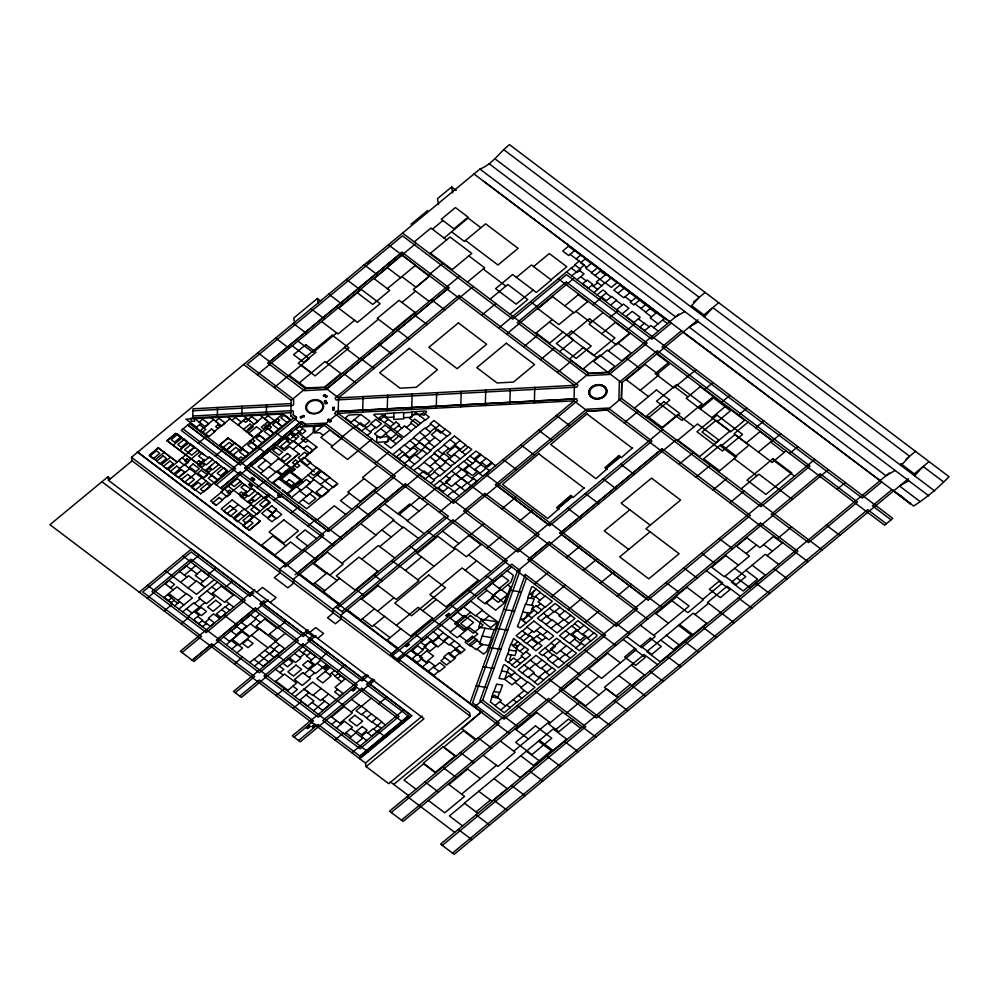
<?xml version="1.0" encoding="UTF-8"?>
<svg xmlns="http://www.w3.org/2000/svg" width="999" height="999" viewBox="0 0 999 999"><rect width="100%" height="100%" fill="white"/><g stroke="black" fill="none" stroke-linecap="round" stroke-linejoin="round"><path stroke-width="1.5" d="M301.149 416.608L300.549 416.62M332.58 407.792L334.428 407.617M393.868 412.987L393.768 419.468L403.584 418.868L403.683 412.387L385.139 413.636L384.952 416.233L387.812 417.432L393.806 417.058M621.503 398.239L621.803 382.804L698.001 319.83M194.555 418.718L194.493 421.216L191.221 421.391L191.021 417.857M217.282 416.558L217.532 407.492M241.808 415.259L242.058 406.193M266.333 413.948L266.583 404.882M290.784 415.934L291.196 400.349L305.369 388.623L325 387.637L459.677 276.186M240.372 464.785L187.775 425.012L240.372 464.785L296.478 418.331L296.503 417.407L293.256 414.997L293.344 411.226L292.545 410.626L192.819 415.971M300.449 426.998L323.139 425.786M313.424 426.336L313.211 432.492L293.231 449.075M323.289 435.377L319.817 432.754L314.648 432.804L314.835 425.586M334.253 407.105L334.178 410.177L332.655 410.252L332.729 407.18M338.149 413.424L338.561 397.827L473.239 286.438M362.662 412.075L363.099 396.528M387.187 410.764L387.624 395.229M411.713 409.465L412.15 393.931M436.238 408.166L436.675 392.619M460.776 406.868L461.201 391.321M485.302 405.557L485.726 390.022M489.048 470.342L489.011 471.416L483.129 476.273L478.658 472.902L472.652 477.872L477.122 481.243L465.372 490.959L455.319 483.366M509.827 404.258L510.252 388.723M534.353 402.959L534.777 387.425M388.399 244.78L574.425 385.314L574.013 400.911L439.323 512.25M444.98 516.52L332.754 609.39L333.391 612.887L327.485 617.769L335.402 623.751L341.308 618.868L340.659 615.322L587.574 411.101L607.205 410.114L621.366 398.339L621.803 382.804M265.459 496.678L265.259 496.715M266.658 497.764L266.858 497.29M267.307 495.142L267.208 495.229M268.294 496.053L268.406 495.966M313.524 727.135L313.461 727.135M306.568 727.122L306.855 727.01M352.147 689.422L352.497 689.285M354.295 687.649L354.395 688.411L353.896 687.974M405.744 645.217L405.557 645.254M267.083 495.479L267.407 494.93M309.515 726.598L309.702 726.748M313.936 724.712L314.26 724.487M325.911 666.857L325.949 666.683M327.585 667.444L327.035 667.507M352.547 689.085L352.522 689.535M406.718 646.291L407.255 645.953M407.38 644.018L407.779 643.856M448.376 613.623L448.539 613.536M278.921 494.355L279.57 494.742M279.283 494.992L279.083 494.218M280.756 495.492L281.381 496.466L280.282 497.377L277.597 495.354L278.634 494.055M249.113 484.602L249.263 484.615M251.81 485.514L251.91 485.826M506.955 595.079L504.345 603.009L495.666 610.177L485.826 602.747L494.505 595.579L504.345 603.009L507.367 594.742M485.027 628.209L479.358 643.98L488.898 645.504M491.371 637.562L494.205 629.682M507.692 594.48L500.799 589.273L491.358 597.09L498.239 602.297L507.692 594.48L510.414 586.9L507.742 584.877M469.805 703.533L517.357 571.191L676.236 439.785M474.375 706.98L482.642 700.137L526.498 578.096M493.931 691.545L496.603 684.14L502.572 685.089L499.9 692.507L493.656 691.508L491.683 696.977L497.564 697.914L499.525 692.444M522.789 611.937L520.342 618.731L523.439 619.343L525.911 617.37L527.597 612.699M501.648 671.016L498.988 678.433L504.645 679.332L511.975 684.877L521.003 677.409M507.679 654.37L509.24 650.012M525.861 604.345L528.196 597.864M531.193 598.339L533.741 591.271M511.251 654.944L509.752 659.115L511.088 660.127M508.791 667.769L504.645 679.332L508.991 675.736L516.321 681.281M531.88 605.307L534.203 598.826L527.734 597.789L531.63 586.913L532.817 586.613L540.384 592.332L534.378 597.302L530.232 594.168L536.238 589.198M515.934 651.086L517.894 645.604L510.601 644.442L508.641 649.912L516.533 651.173L514.972 655.544L507.405 654.333L505.294 660.227L508.254 662.462L513.623 658.029L517.182 660.714M251.461 478.633L251.798 478.958M252.585 477.697L252.947 478.009M253.284 480.507L253.134 479.895M254.258 478.971L254.333 479.208M286.563 437.4L286.026 437.2M287.712 438.698L287.937 438.399M291.071 433.154L291.346 433.354M291.983 432.455L292.482 432.417M292.507 434.627L292.744 434.415M293.856 433.516L294.156 433.678M279.445 496.928L279.658 496.615M280.781 495.816L280.682 495.854M324.675 394.817L324.875 394.655M326.86 396.291L326.848 396.041M327.66 420.442L327.884 420.129M328.996 419.33L328.821 419.355M329.333 419.455L327.884 420.329M330.469 420.704L330.694 420.454M307.767 728.046L308.266 727.821M335.739 411.563L334.677 413.611L453.434 503.321L577.472 400.724L576.51 398.776L335.739 411.563L576.51 398.838M308.504 725.649L308.666 725.536M308.716 725.861L308.666 726.173M110.327 478.708L107.842 476.835L49.95 524.712L365.459 763.049L366.109 766.595L388.723 783.678L470.242 716.258L132.118 460.826L131.468 457.292L479.932 169.068C492.407 164.236 499.325 152.522 509.478 144.643L949.05 476.71C938.198 487.812 926.71 497.702 913.61 506.031L474.026 173.963M690.696 306.668L699.188 297.315L503.571 149.525M250.399 593.868L252.497 591.745M182.055 652.547L201.548 636.425L142.732 591.995L191.171 551.935L249.987 596.415L253.871 592.819M306.031 630.619L307.867 632.604L303.147 636.563L260.165 604.045L264.048 600.499M263.286 603.608L265.397 601.485M456.256 190.434L451.648 186.963L437.487 198.664L438.561 204.545M320.854 301.124L317.37 298.489L293.718 318.057L294.568 322.652M411.026 224.275L427.709 210.477M367.132 263.561L370.517 260.764M366.109 766.595L424.001 718.718L108.491 480.369L132.118 460.826M149.313 455.332L158.404 447.889L149.45 455.332L157.293 461.351M167.045 440.659L198.501 464.423L167.008 440.684L175.849 433.454L167.108 440.721M194.693 418.706L201.523 423.813M483.041 180.769L669.305 321.328M414.26 241.883L430.944 228.084L446.578 239.91M267.982 363.224L402.048 252.285L448.976 287.787L325.961 389.523L304.308 390.671L267.982 363.174L402.048 252.285M432.405 229.196L442.919 220.504M257.267 374.712L416.146 243.306M155.207 459.777L164.273 452.322M338.673 308.229L361.351 289.473L380.119 303.659L357.442 322.415L338.137 307.829M374.101 278.684L387.4 267.682M173.102 445.254L181.893 438.037M197.34 427.772L185.939 419.155L282.68 414.011L289.46 419.143L282.68 414.011L232.742 455.319L229.345 452.759L235.839 447.377L239.236 449.95M211.051 417.844L217.869 422.952M159.216 462.812L164.523 466.77M201.086 429.957L213.586 419.617M200.986 430.532L208.504 436.163M161.576 464.585L170.592 457.167M453.946 228.833L468.106 217.12L455.419 207.542L441.258 219.256L454.607 229.333M165.572 467.607L185.339 482.567M227.397 416.97L244.58 429.907M444.093 238.024L468.094 218.057L480.906 227.722M198.239 443.206L206.506 436.363M182.143 457.829L194.855 447.24L198.252 449.8L191.758 455.182L188.361 452.622M168.182 469.605L180.17 459.74M221.84 425.349L213.624 432.142M229.932 418.793L222.839 424.662M387.312 288.661L415.534 265.322L401.985 255.082L387.063 267.432L400.611 277.672M429.907 253.696L450.062 237.025L471.778 253.421L451.61 270.105M336.688 332.904L313.037 352.472L297.952 341.071M231.793 420.404L235.339 417.47L241.558 422.165L238.024 425.099M354.62 320.279L338.074 333.953L321.603 321.516M274.238 387.537L309.215 358.616L292.245 345.791M179.196 468.931L185.464 463.736M187.525 462.038L199.937 451.773M243.744 416.108L250.537 421.241M202.073 453.121L198.526 456.056L204.758 460.751M239.186 423.838L246.278 417.969M203.896 454.707L197.327 449.75L208.292 457.817M178.771 477.597L189.723 468.593M286.938 422.39L240.734 460.564L219.892 444.805L228.109 438.012L249.263 453.758L245.729 456.693L239.498 451.998L243.044 449.063M219.917 444.83L228.134 438.037M204.083 459.877L197.777 465.047L217.557 479.895M428.534 275.1L442.707 263.374M260.102 415.234L266.92 420.342M429.632 275.936L413.311 289.435L429.17 301.423M210.052 457.867L227.922 471.328L200.649 493.818M378.334 319.243L344.418 347.29L359.727 358.853M326.386 362.55L344.643 347.452M215.197 456.019L223.476 449.175M245.692 430.794L252.51 435.901M247.153 429.857L254.245 423.988M255.532 423.014L262.625 417.145M184.827 481.868L200.674 493.831M184.465 482.305L190.996 476.96M401.948 302.485L415.609 291.184M189.61 478.396L195.891 473.201M226.561 449.85L234.777 443.057M234.802 443.069L226.211 450.387L222.814 447.827L229.308 442.445L232.705 445.005M205.232 470.541L211.513 465.347M190.996 486.463L201.736 477.622M202.647 478.396L208.916 473.214M192.957 410.789L292.695 405.494L293.531 404.795L293.669 399.413L247.165 364.285L402.497 235.801L512.762 319.143L566.483 274.65L651.872 339.198L671.365 323.077M210.951 474.962L221.378 466.371M251.311 442.22L247.777 445.154L253.996 449.85L257.542 446.928L250.225 441.196L252.585 439.235L254.757 440.884L252.397 442.832M276.124 421.703L272.577 424.637L278.808 429.333L282.342 426.411L274.6 420.691L281.393 425.824M206.269 481.031L195.117 490.347L191.721 487.787L198.214 482.405L201.611 484.977M340.909 373.526L324.425 387.15L306.181 387.949L299.35 382.792M393.082 330.369L414.947 312.3M238.599 458.841L240.971 456.88L243.144 458.529L240.784 460.477M248.227 453.259L228.072 438.037M256.581 446.353L249.787 441.221M264.797 439.548L258.004 434.415M273.064 432.717L266.271 427.584M325.961 389.523L448.976 287.787M293.594 418.019L214.448 483.491L222.365 489.473L301.511 424.001M323.414 395.679L323.938 396.066M324.825 394.518L324.95 394.83M216.146 484.827L235.639 468.643L183.054 428.971M327.16 396.628L324.475 394.605L323.376 395.504L326.061 397.54L327.098 396.278M467.445 282.068L484.665 267.832L468.818 255.869M240.16 472.065L220.679 488.236L240.16 472.065L323.838 535.277L284.977 567.082M305.407 424.138L325.037 423.151L395.304 476.223L328.571 531.418L244.892 468.206L300.999 421.74L305.419 424.188L302.16 421.74M244.892 468.206L301.011 421.79M285.776 437.125L288.461 439.148L287.362 440.059L284.678 438.024L285.714 436.775M291.733 432.192L294.418 434.228L293.319 435.127L290.634 433.104L291.671 431.843M251.136 466.009L261.726 457.242L251.074 466.009L261.051 473.551M284.777 438.236L285.165 438.336M224.613 489.173L237.337 478.596L240.722 481.156L234.228 486.538L230.831 483.966M222.652 491.096L210.664 500.961L215.946 504.932M459.14 295.417L335.102 398.064L336.076 399.962L576.835 387.175L577.897 385.127L459.153 295.467M286.451 439.51L287.1 439.61M287.7 438.474L288.212 438.598M292.407 434.59L293.019 434.627M289.81 439.135L287.2 441.296L290.222 443.581M293.281 436.263L295.891 434.103L298.926 436.388L296.316 438.549M302.123 429.295L291.533 438.049M239.797 481.093L246.366 486.063M265.809 460.339L257.992 466.808L263.574 471.029M221.666 500.287L227.934 495.092M242.407 483.129L229.308 493.806L227.135 492.157L229.495 490.209L231.668 491.845M292.832 441.421L283.991 448.788L280.607 446.228L287.1 440.846L290.497 443.406M252.123 477.672L254.807 479.707L253.709 480.606L251.024 478.583L252.06 477.322M303.459 437L301.099 438.961L303.271 440.596L305.632 438.586M278.172 458.429L293.656 470.079M232.193 499.95L221.241 508.953L227.822 513.911M314.648 432.804L338.137 413.374L574 400.849L587.574 411.163L607.192 410.065L807.954 561.725M330.469 420.529L330.706 420.654M307.979 440.409L305.619 442.37L303.471 440.559M327.497 420.129L330.182 422.165L331.218 420.904M252.522 489.223L270.392 502.672L243.119 525.174M303.471 448.688L307.018 445.766L313.236 450.462L309.69 453.396L293.207 440.796L303.571 448.576M257.043 487.624L265.322 480.794M227.297 513.224L243.144 525.187M226.935 513.661L233.479 508.316M232.08 509.752L238.361 504.557M299.35 454.033L289.373 446.491L284.365 450.724L276.648 444.892M330.107 429.732L320.866 437.375L332.33 446.029M490.084 299.176L507.817 284.503L527.734 299.55L510.002 314.21M516.408 277.397L531.443 264.972L551.348 280.007L536.326 292.445L512.624 274.538L495.579 288.649L516.146 304.171L533.191 290.072M247.677 501.873L253.983 496.703M139.261 592.182L191.246 549.188M533.566 266.571L549.325 253.546L566.795 266.745L551.036 279.782M303.808 457.392L289.648 469.118L292.682 471.403L295.292 469.243L292.257 466.958M273.401 482.904L281.593 476.123L281.031 475.699M316.845 447.015L311.788 451.248L316.883 447.04L297.902 432.779M279.308 479.07L289.385 470.741L302.06 480.444L291.983 488.786L279.333 479.22L289.385 470.741M233.466 517.819L244.206 508.978M245.117 509.752L251.398 504.57M289.835 472.627L287.025 470.504L281.993 474.725M350.549 422.752L360.726 414.335L369.892 421.266L363.449 426.61L354.27 419.68M481.693 315.259L495.866 303.534M307.23 460.601L327.235 475.724M253.421 506.306L263.848 497.727M265.222 496.94L265.909 496.615L265.384 497.04M266.97 495.492L267.657 495.167M268.956 495.492L266.221 498.164L265.172 497.365L267.907 494.692M248.739 512.387L237.587 521.703L234.191 519.143L240.684 513.761L244.081 516.333M147.178 598.164L199.163 555.169M340.921 437.912L355.107 426.186M165.16 583.803L169.218 580.444L174.538 584.465L170.492 587.824M179.658 571.565L186.463 565.933M341.558 438.386L331.131 447.015L347.615 459.465L358.042 450.836M355.844 426.748L360.514 422.877L366.271 427.235L361.601 431.093M274.013 500.449L282.28 493.606M191.071 569.405L195.642 565.634M184.428 575.174L191.234 569.542M279.32 496.79L279.932 496.828M300.162 480.432L302.997 482.529M300.899 480.969L311.014 472.602M302.035 480.294L291.983 488.786M271.865 505.482L267.557 509.59L272.215 513.111L276.523 509.003M365.796 428.384L371.041 424.038M287.262 493.369L295.454 486.6L296.016 487.025M180.582 582.317L188.561 575.711L196.004 581.331M314.298 471.815L299.675 460.776M297.015 487.1L306.293 479.42L310.589 482.667L301.311 490.347L296.453 486.663L287.075 494.418L298.501 503.046L309.715 493.768L315.834 498.389L308.903 504.12L302.797 499.5M163.799 597.664L176.873 586.85L186.051 593.781M576.148 258.866L580.719 255.082M201.636 570.167L195.217 575.474L203.122 581.443M312.662 478.671L318.968 473.501M370.254 431.755L375.512 427.41M291.371 497.664L300.749 489.91M307.692 484.79L313.961 479.607M367.32 435.414L371.029 432.342L365.309 428.022M168.369 600.599L171.766 597.789L167.532 594.58M579.158 261.139L574.725 264.81L580.831 269.43L577.11 272.502L571.228 268.044L498.651 328.072M571.391 268.182L575.112 265.11M188.024 587.936L196.503 580.918L205.007 587.325M170.854 602.996L174.313 600.137L171.503 598.014M164.148 610.976L172.415 604.133M207.854 574.825L216.121 567.981M357.892 450.724L372.065 438.998M177.959 600.486L186.451 593.456L192.37 597.939L178.896 609.065M579.895 268.719L584.34 265.047L570.154 254.333M571.765 275.836L578.821 270.005L584.04 273.938L576.985 279.77M209.553 576.136L200.399 583.703L205.095 587.25M306.256 496.478L312.537 491.283M320.467 484.552L326.773 479.383M174.65 605.856L179.62 601.748M566.283 281.98L517.282 322.565L587.549 375.636L609.203 374.488L647.14 343.057L566.296 282.03M506.568 334.053L574.475 277.884M323.052 486.301L316.121 492.032L322.227 496.653L329.158 490.921L307.879 475.049M537.924 308.728L552.559 296.616M290.971 513.261L299.25 506.418M214.248 579.682L196.516 594.355L165.26 570.679M390.122 439.223L396.428 434.003L390.671 429.657M597.439 267.869L591.458 272.802L604.982 283.117L611.013 278.122L617.057 282.692L611.363 287.4L605.319 282.842M217.507 582.155L198.601 597.789L206.406 603.671L214.698 596.815L206.893 590.921M335.652 484.827L306.693 508.778L298.788 502.809M182.692 611.937L193.681 602.834L199.363 607.13L204.895 602.547M419.742 415.746L423.464 412.674L429.183 416.995L425.462 420.067L415.884 412.837L409.44 418.169L418.606 425.099M406.368 427.472L411.363 423.339M194.543 603.483L200.075 598.901M582.467 283.916L587.137 280.057L592.894 284.403L588.224 288.261M392.807 441.246L399.113 436.026L402.447 438.549L390.921 448.089L384.627 443.344L389.847 439.023L396.141 443.768M595.017 275.499L600.998 270.554L591.396 263.299L585.701 268.019L591.745 272.577M211.363 594.305L221.978 585.526M411.026 430.994L416.021 426.86M425.062 419.767L416.221 427.01L410.464 422.664L414.797 419.081L420.554 423.426M188.336 616.196L199.325 607.105M564.81 305.869L578.846 294.268M181.106 623.788L189.385 616.945M224.825 587.637L233.092 580.794M374.862 463.548L389.036 451.823M599.75 279.171L596.44 281.905L601.71 285.889L597.489 289.385M599.987 279.345L605.956 274.4L610.963 278.172M535.501 333.479L552.31 319.58M593.344 286.251L597.564 282.754M377.21 465.322L362.537 477.46L377.147 488.499M364.061 478.608L347.802 492.07L360.876 501.948M404.607 445.054L409.852 440.709M193.381 620.004L199.076 615.297L194.031 611.488M523.538 346.865L537.712 335.14M307.942 526.073L316.208 519.23M425.711 428.559L430.956 424.213M317.183 519.967L334.29 505.806L345.754 514.46M349.425 493.294L340.484 500.686L351.935 509.34M601.573 285.776L604.882 283.042M593.943 292.582L597.664 289.51L591.945 285.19M402.56 451.773L396.253 456.993L392.919 454.47L404.445 444.93L410.726 449.687M573.563 312.487L558.928 324.588L537.549 308.429M198.614 623.663L202.71 620.279L197.665 616.47M430.169 431.93L435.427 427.584M588.111 301.261L574.075 312.874L552.172 296.328M233.991 594.592L224.638 602.322L212.637 593.256M418.856 441.633L425.162 436.413M410.252 449.325L415.497 444.98M597.027 294.917L602.996 289.972L606.555 292.657L600.574 297.602M405.244 453.796L398.938 459.016L404.695 463.361M419.692 442.27L415.022 446.128L420.779 450.474L425.449 446.615L430.944 450.761L427.222 453.833L421.74 449.687M209.253 618.905L205.07 622.365L210.414 626.398M225.324 606.955L229.221 603.733M202.41 626.835L206.506 623.451M592.769 304.782L601.036 297.952M424.438 446.128L434.94 437.437M549.1 343.544L563.049 332.005L573.601 339.985L559.652 351.511M404.508 463.511L415.01 454.82L420.766 459.178L410.264 467.857M360.202 501.436L376.473 487.987M415.909 455.507L422.365 450.162M226.161 612.986L220.866 617.357L216.371 613.96L225.075 606.768L229.82 610.352M210.327 626.323L214.51 622.864M254.782 589.71L180.357 651.261L193.931 661.513L268.356 599.962M279.595 569.23L405.994 464.635M605.606 301.398L611.575 296.453L616.583 300.224L610.601 305.17M206.281 632.567L245.255 600.262L190.971 559.253L151.985 591.558L206.269 632.517M624 288.249L617.894 293.306L623.801 297.764L629.907 292.719M256.618 592.27L262.525 587.387L276.086 597.639L270.18 602.522M440.497 441.633L446.953 436.301M540.496 359.677L554.67 347.964M420.579 459.028L427.023 453.683M603.084 312.575L589.048 324.188L616.308 344.78L630.057 333.391L615.446 322.352M437.674 450.249L444.13 444.905M413.836 470.554L417.557 467.482L426.923 474.562L433.379 469.23L424.001 462.15L434.515 453.459L445.154 461.538M417.744 467.632L424.2 462.3M211.726 644.105L192.233 660.277L211.726 644.105L254.695 676.573L235.215 692.744M216.446 640.197L255.432 607.954L298.414 640.471L259.44 672.714L216.458 640.247L255.444 608.004M260.165 604.045L261.925 602.584L304.92 635.102M337.4 608.229L448.451 516.333L405.469 483.866L295.155 574.775M405.482 483.916L297.377 573.326L340.359 605.781M442.332 453.771L448.788 448.426M616.645 309.74L623.438 304.108L628.92 308.254L622.127 313.873M419.33 474.7L424.001 470.841L429.757 475.187L425.075 479.045M419.568 474.887L293.169 579.482L293.806 582.979L287.899 587.862L274.338 577.609L280.244 572.727L279.595 569.18M429.757 466.496L440.259 457.804M609.74 317.607L618.006 310.764M241.446 622.489L250.612 614.909M231.256 631.181L236.8 626.598M327.285 552.11L313.911 563.174L329.77 575.149L343.144 564.085L326.723 551.685M636.088 297.39L630.257 302.21L633.803 304.895L639.547 300.162M254.907 618.156L259.827 614.085M445.005 461.663L449.675 457.804L443.918 453.446L439.248 457.317L433.753 453.171L437.475 450.099L442.969 454.245M236.076 634.827L246.441 626.261M459.453 450.137L465.771 444.917L460.015 440.559M449.2 458.953L454.445 454.607M256.094 619.043L242.108 630.619L249.9 636.5L259.253 628.771L275.899 641.346L264.96 650.424M439.535 467.52L445.841 462.3M229.583 641.395L236.838 635.401L230.906 630.918M429.27 476.336L434.528 472.003M601.685 333.728L615.721 322.128M226.161 644.767L231.231 640.571L236.888 644.842M557.467 372.502L571.64 360.776M462.137 452.16L468.456 446.94L471.79 449.463L460.252 458.991L453.971 454.245M265.484 618.356L256.144 626.086L268.144 635.152L277.485 627.422M433.741 479.707L438.998 475.374M640.971 308.466L645.541 304.683M454.845 463.224L460.102 458.878M430.806 483.366L434.515 480.294L428.796 475.974M231.818 649.038L237.537 644.318L242.582 648.126L236.888 652.834M433.878 485.701L439.847 480.756L444.33 484.128L450.337 479.158L445.866 475.786L457.604 466.071L467.669 473.663L461.65 478.633M419.78 497.477L398.976 514.685L384.59 503.821M439.997 480.856L446.004 475.886M457.779 466.196L463.786 461.226L469.83 465.784M464.06 461.426L466.87 459.103M375.724 535.027L393.981 519.93L378.896 508.528M342.033 563.249L375.949 535.189L360.639 523.626M633.716 322.64L640.147 317.32L632.242 311.351L625.961 316.546L633.865 322.515M422.352 499.425L436.538 487.699M626.698 330.419L634.977 323.576M437.437 488.386L443.406 483.441M455.157 473.726L445.367 481.83L451.536 486.488L461.338 478.396M455.744 474.175L461.75 469.193M480.107 454.021L474.088 458.991L479.995 463.461L486.276 458.279L492.445 462.937L487.574 466.97L481.406 462.3M462.837 470.017L468.856 465.047M475.112 459.877L481.118 454.895M608.241 350.799L629.932 332.854M469.555 466.021L476.123 460.589M639.722 327.173L644.467 323.239L649.238 326.848M234.266 663.948L242.532 657.105M277.972 627.797L286.251 620.953M427.997 503.696L407.205 520.891L424.175 533.716M442.457 492.182L448.439 487.237L453.434 491.008L447.452 495.954M361.8 559.228L378.346 545.541L394.83 557.991M339.635 578.371L323.301 591.883L339.273 603.945M574.437 385.364L588.598 373.589L608.229 372.602L679.033 314.036M379.732 546.603L403.384 527.035L418.481 538.436M474.55 469.792L481.118 464.36L470.042 456.043M644.492 330.769L650.849 325.512L658.291 331.144M454.133 491.983L460.139 487.012M653.596 327.585L664.372 318.681L656.468 312.699L650.187 317.894L658.091 323.876M249.75 662.549L253.846 659.165L263.599 666.533M285.264 633.304L275.299 641.545L284.965 648.851M461.226 487.824L467.245 482.854M254.108 659.365L259.39 654.994M467.832 483.304L473.563 478.558M479.582 473.588L486.138 468.156M621.728 360.976L631.231 353.109M273.851 649.225L279.383 644.642M693.581 302.01L705.107 292.482M263.748 658.279L269.28 653.696M254.458 666.108L263.986 658.453M269.455 653.821L274.463 649.687M269.693 653.995L274.7 649.862M355.07 590.034L377.747 571.278M263.199 666.233L274.113 657.342M279.096 653.184L284.64 648.613M308.142 629.745L233.516 691.42L241.421 697.402L316.059 635.726M309.765 632.429L315.672 627.534L323.589 633.516L317.682 638.411M239.735 696.166L259.228 679.994L313.511 721.003L294.018 737.125M341.933 611.65L452.972 519.755L507.255 560.764L392.083 656.081M495.504 484.627L586.613 409.215L608.266 408.067L651.972 441.133L549.8 525.636L495.504 484.577L549.8 525.636M681.543 330.756L662.05 346.878L862.237 498.101L881.73 481.98M943.143 481.593L923.126 466.471L914.634 475.824L914.272 473.851L900.698 463.598L901.061 465.571L909.552 456.218L712.762 307.567L704.27 316.92L703.908 314.947L718.681 302.734M626.348 379.82L645.054 364.348M361.763 599.2L378.084 585.689M558.828 508.778L547.702 518.568L502.46 484.39L538.985 453.596M607.055 468.893L595.928 478.683L550.686 444.505L587.212 413.711M302.672 652.921L306.768 649.537M279.957 672.639L283.853 669.417L279.358 666.021M299.925 657.467L304.108 654.008L298.763 649.974M405.357 570.404L421.628 556.955M275.187 681.78L284.54 674.05L296.541 683.116L287.2 690.846M310.564 652.697L306.481 656.093L311.526 659.902M668.905 362.3L655.144 373.676L673.925 387.862L696.041 369.717M315.796 656.355L310.102 661.076L315.147 664.884M657.567 373.801L669.68 363.786L656.668 353.958M374.475 608.803L360.814 620.104L347.265 609.865M640.259 390.334L658.965 374.862L644.555 363.973M469.368 534.94L454.17 547.514L466.346 556.718L481.555 544.143M377.622 611.176L393.943 597.677M276.111 695.554L284.378 688.711M319.817 659.402L327.984 651.96M469.855 535.314L484.04 523.588M501.76 508.928L515.934 497.202M417.757 579.77L454.82 549.113L437.849 536.288L417.045 553.496L434.028 566.321M304.283 673.826L320.841 660.177M309.103 677.472L314.648 672.889M326.486 664.435L315.497 673.538L309.815 669.243M384.54 616.408L372.327 626.498L362.275 618.905M291.671 694.218L297.365 689.51L292.894 686.138M323.938 668.743L326.735 666.433L327.784 667.22L324.987 669.542L323.876 668.393M624.163 422.877L638.336 411.151M330.282 667.307L316.82 678.433L322.739 682.916L331.231 675.886L325.299 671.415M294.93 696.69L312.662 682.017L343.943 705.669M329.558 674.625L334.528 670.516M299.638 700.237L308.778 692.669L304.083 689.123M293.082 708.366L301.348 701.535M336.788 672.215L344.942 664.772M486.825 548.126L500.998 536.401M518.718 521.74L532.892 510.014M338.324 673.376L334.877 676.236L337.687 678.358M396.341 625.324L418.119 607.317L433.578 619.005M321.166 688.436L312.675 695.454L304.183 689.035M465.134 570.279L476.598 560.801M340.809 675.774L337.412 678.583L341.658 681.793M400.874 628.746L387.212 640.047L398.151 648.314M422.639 610.739L436.301 599.437M307.542 706.206L313.961 700.898L306.056 694.929M345.379 678.708L334.915 687.362L343.294 693.681M328.609 694.055L320.617 700.661L313.174 695.042M700.686 386.313L686.201 398.301L730.656 431.88L744.692 420.267L725.861 406.044L711.825 417.657M558.916 509.29L556.655 507.579L570.741 495.342M607.155 469.393L604.882 467.694L618.968 455.457M337.637 689.422L334.64 691.907L339.972 695.928L342.969 693.443M571.478 496.166L572.177 496.778L558.016 508.603L557.305 507.892L571.453 496.066M619.692 456.168L605.869 468.256M317.944 706.83L324.75 701.198M313.536 710.739L318.107 706.955M570.829 495.854L573.101 497.564L584.228 487.774M619.068 455.969L621.328 457.667L632.454 447.889M704.745 389.373L713.011 382.53M661.101 428.359L677.784 414.56L694.005 426.823M410.639 636.126L432.405 618.119M446.066 606.818L478.259 580.194M322.714 710.439L329.52 704.807M365.572 675.262L292.32 735.838L300.237 741.82L374.662 680.269M470.242 716.258L469.592 712.724L399.475 659.752L399.7 661.013L391.795 655.032L391.558 653.771L662.662 429.533M366.97 674.462L362.137 677.759M390.597 654.919L397.689 649.05M306.169 631.38L314.086 637.362L312.387 636.026L307.667 639.984L361.95 680.993L368.444 675.574M309.215 725.524L310.264 726.31L307.467 728.633L306.406 727.834L309.141 725.137M354.795 687.824L355.844 688.611L353.047 690.933L351.998 690.134L354.72 687.424M405.407 645.966L408.204 643.643L409.253 644.442L406.456 646.753L405.344 645.616M409.003 644.505L408.554 644.979M446.341 615.421L446.64 614.872L446.491 615.571M314.722 724.063L311.988 726.735L313.037 727.522L315.771 724.849M699.3 408.191L712.574 397.215L730.519 410.776L717.245 421.753M359.89 756.081L408.316 715.971L359.89 756.081L318.032 724.425L298.539 740.546M361.75 688.274L322.764 720.566L360.09 748.75L399.063 716.458L361.75 688.323M372.964 678.983L366.483 684.415L408.329 716.021M396.603 659.49L511.775 564.173L520.117 570.516L472.552 702.796L499.338 723.076L391.246 812.487L389.535 811.151L814.797 459.428M700.262 408.916L714.297 397.302L700.237 386.688M369.717 684.003L374.438 680.094M398.064 660.551L405.157 654.695M398.289 660.726L511.7 566.92M420.866 642.369L427.322 637.025M501.748 575.374L485.202 589.048L494.555 596.116L485.102 603.933L477.522 598.201L486.975 590.384M450.262 618.206L457.579 612.162M331.581 716.97L344.118 706.605M417.694 645.854L411.388 651.073L416.845 655.194L423.151 649.974L416.958 645.292M528.071 559.652L549.338 542.07L637.562 608.753L616.296 626.348L528.071 559.702L549.338 542.12M559.964 533.266L662.137 448.763L750.361 515.459L648.189 599.962L559.964 533.266L648.189 599.962M559.977 533.329L662.15 448.813M425.537 645.891L431.993 640.546M331.68 724.45L336.351 720.579M422.44 649.437L426.161 646.365L420.666 642.22M721.703 402.185L729.969 395.342M417.557 654.27L411.838 659.003L405.844 654.482M438.698 637.649L432.38 642.869L437.837 646.99L444.143 641.77L437.924 637.062M677.334 440.609L697.489 423.938L719.205 440.334L699.6 456.555L677.884 440.159M464.435 617.332L470.591 612.237M499.313 588.486L508.766 580.669L501.623 575.262M457.28 623.501L464.585 617.457L457.417 612.037L470.679 601.073L482.579 610.064L475.487 615.933L463.586 606.942M351.149 711.912L359.265 705.194M493.331 595.192L500.424 589.323M339.847 723.226L352.385 712.849L343.444 706.093M459.003 624.812L450.025 632.23L457.23 637.674L469.405 627.597L477.797 633.94L468.032 642.02L459.64 635.676M371.216 698.226L356.106 710.726L361.413 714.735L366.895 710.189L361.588 706.181M336.388 728.009L344.53 721.266L352.472 727.26L344.33 734.003M443.668 641.408L448.963 637.037L443.206 632.679M422.44 666.97L429.071 661.475L434.827 665.821L428.259 671.253L416.945 662.812L422.639 658.104L411.463 649.837M454.433 640.821L449.213 645.129L443.494 640.809L448.713 636.5L460.164 645.142L449.1 654.283L453.833 657.866L460.801 652.097L456.068 648.526M334.927 739.984L343.194 733.141M378.633 703.833L386.9 696.99M489.298 615.621L482.355 621.366L490.646 627.634L497.602 621.89L482.217 610.364M371.541 713.935L366.496 718.106L371.803 722.115L376.835 717.944M444.805 657.542L440.946 660.726L446.578 664.984L450.437 661.788M534.328 584.015L548.501 572.29M566.221 557.629L580.394 545.904M679.02 464.335L693.206 452.609M738.673 414.997L746.94 408.166M433.878 667.519L439.747 662.662L445.142 666.745L439.273 671.59L433.316 667.082M349.638 738.011L356.206 732.567L350.911 728.558M629.807 509.765L604.233 530.919L628.721 549.425M438.836 671.253L433.916 675.324L428.396 671.153M367.882 733.091L373.151 728.733L377.073 731.693M356.581 743.256L363.124 737.836M373.626 729.083L377.784 725.636M748.101 422.127L734.078 433.741L772.09 462.462L786.113 450.849M371.803 736.051L381.231 728.246M482.467 644.467L476.298 649.775L469.28 644.48L475.449 639.372L482.455 644.667M351.885 752.796L403.871 709.802M537.075 606.543L540.546 603.671M534.203 610.252L528.221 615.197L532.067 618.094L520.217 627.896L517.382 626.573L520.579 618.806L526.086 623.039L522.527 620.354L528.508 615.409M551.286 596.828L565.471 585.102M583.191 570.441L597.365 558.716M695.991 477.147L710.164 465.422M755.631 427.822L763.898 420.979M411.563 715.621L359.465 758.004L359.802 758.778L411.788 715.784L309.44 638.511M531.78 617.882L537.749 612.949M541.508 609.889L544.979 607.017M746.303 442.982L760.339 431.368M522.452 630.968L527.072 627.147M365.459 763.049L422.165 716.146M718.506 471.728L736.725 456.531L720.891 444.567L703.683 458.803L719.517 470.766M525.724 633.441L519.717 638.411L516.158 635.726L522.14 630.781L529.283 636.126M546.952 615.884L540.983 620.829L537.425 618.131L555.144 603.483L560.102 607.217L554.37 611.962L549.413 608.216M650.062 531.78L619.692 556.893L648.763 578.846L679.12 553.746L645.991 528.708L680.594 500.074L651.535 478.121L621.166 503.234L650.237 525.187M553.883 611.6L547.877 616.57L543.406 613.199M517.857 641.683L512.774 645.878L523.426 653.92M527.847 635.039L532.467 631.218M515.534 647.964L520.616 643.768L513.598 638.461L510.939 644.492L514.123 644.767M758.353 452.085L772.115 440.709L760.064 431.605M568.256 609.64L582.429 597.914M600.149 583.266L614.323 571.54M712.961 489.96L727.135 478.234M772.602 440.634L780.868 433.791M537.012 636.363L540.509 633.466M519.867 651.236L524.95 647.04L528.508 649.725L521.078 655.868L525.574 659.265M542.757 635.164L547.427 631.293L553.671 636.013L549 639.884L536.351 630.332M551.011 628.396L556.98 623.451L551.985 619.68L546.016 624.625L557.042 632.954L574.937 618.431L564.885 610.839L558.866 615.809L568.931 623.401M557.679 624.425L563.698 619.455M564.785 620.267L570.791 615.297M538.299 642.931L532.28 647.901L535.951 650.674L541.97 645.704L533.166 639.048L536.7 636.126L542.32 640.371L545.829 637.487M522.015 656.58L511.813 665.159L515.284 667.769L530.519 655.169L526.023 651.773M538.561 643.131L542.095 640.197M510.077 676.548L515.159 672.352L504.62 664.747L503.558 665.034L501.423 670.978L507.305 671.927L511.775 675.149M524.288 665.072L536.001 655.381L547.04 663.723L541.058 668.668L536.063 664.884L542.032 659.939M565.634 630.869L571.653 625.898L577.684 630.456M545.067 648.101L551.073 643.131M571.915 626.098L574.725 623.776M741.146 488.823L758.878 474.163L792.357 499.463M548.488 650.686L542.507 655.631L538.948 652.934L544.93 648.001L549.4 651.373L555.407 646.403L550.936 643.031L556.668 638.286L560.227 640.971L550.437 649.063L556.618 653.733L566.408 645.641L576.46 653.234L570.454 658.204L560.402 650.611M522.252 673.039L528.259 668.069M563.598 638.848L569.617 633.865M585.214 622.452L599.4 610.726M617.12 596.078L631.293 584.353M729.919 502.772L744.093 491.046M789.56 453.446L797.826 446.603M529.345 668.893L535.364 663.923M570.704 634.69L576.71 629.72M577.41 630.694L583.978 625.262M393.731 784.415L481.156 712.1M481.693 711.613L461.888 728.683L476.186 739.485M582.405 634.465L588.973 629.033L577.934 620.691L574.45 623.576L580.494 628.134M552.534 663.199L558.503 658.254L553.508 654.482L547.539 659.427L558.578 667.757L570.279 658.079M559.203 659.228L565.222 654.258M566.308 655.069L572.315 650.099M500.674 710.027L524.3 690.484M540.072 677.434L534.34 682.18L537.899 684.864L543.631 680.119L539.16 676.735L545.167 671.765L549.65 675.149L555.619 670.204L552.06 667.519L546.091 672.464M581.43 643.231L575.686 647.976L579.245 650.661L584.977 645.916L580.506 642.544L586.525 637.574L590.996 640.946L596.865 636.088L596.903 635.027L594.005 632.829L587.437 638.261M510.089 707.617L516.608 702.222M543.493 680.007L549.5 675.037M584.84 645.816L590.846 640.846M521.84 698.139L516.758 702.347L513.211 699.65M527.859 693.169L534.94 687.3L527.797 681.905L520.704 687.774L527.971 693.256L521.953 698.226L518.281 695.454M391.246 812.487L401.423 820.167L548.488 698.476L585.814 726.673L442.282 845.429M760.526 523.101L559.128 689.735L596.453 717.919L797.851 551.286L760.539 523.151M828.371 469.68L403.109 821.403L401.423 820.167M562.961 689.772L576.835 678.296M686.8 587.237L671.216 600.137L687.799 612.662L703.383 599.762L686.5 587.012M736.475 546.228L746.79 537.687M448.901 784.54L467.657 769.043M588.898 668.756L607.642 653.246M725.736 555.581L711.675 567.207L724.387 576.81L749.475 556.056L736.126 545.966M516.033 729.632L536.725 712.524M656.018 613.848L676.71 596.74L689.123 606.106L653.746 635.364M746.128 553.521L756.443 544.979M573.239 697.539L598.901 676.311M461.613 794.143L496.478 765.309M513.748 751.148L549.125 721.89M773.963 536.051L759.964 547.639L746.453 537.425M562.961 712.212L548.651 724.05L558.853 731.755L573.164 719.917M702.809 599.338L722.652 582.917L706.343 570.591M565.384 714.035L579.557 702.309M777.422 538.661L791.595 526.935M837.062 489.335L845.329 482.492M507.217 767.731L464.398 803.134L477.847 813.286M464.672 803.333L449.413 815.958L462.574 825.911M554.944 730.306L568.531 719.068L580.669 728.234M694.929 614.522L708.528 603.271M767.082 555.619L782.729 542.669M585.027 706.443L606.343 688.811L617.844 697.489M476.048 811.95L490.397 800.074M630.394 684.29L616.046 696.153L604.395 687.349L644.105 654.507L657.542 664.647M520.217 777.547L539.885 761.288L526.448 751.136M566.645 739.148L551.96 751.285L538.523 741.146M706.643 623.364L691.957 635.501L678.521 625.349M507.192 788.598L491.92 801.223L478.746 791.27M644.505 675.024L631.905 685.439L618.743 675.486M765.271 575.137L750.012 587.762L736.837 577.809M889.397 472.952L440.584 844.105L454.158 854.357L908.366 478.746M906.105 459.14L915.471 451.386M808.491 542.544L857.504 502.01L820.179 473.763L771.178 514.36L808.491 542.494M452.46 853.121L867.681 509.652L886.338 523.751M891.907 489.672L872.414 505.794L891.058 519.842M914.272 473.851L929.045 461.638M910.314 503.908L910.439 503.109L910.314 503.908L893.243 490.497M283.604 566.008L285.839 564.56M286.064 437.3L286.251 437.125M684.79 311.551L675.561 316.858L479.932 169.068M698.363 321.803L689.135 327.11L885.926 475.761L895.154 470.467M908.728 480.719L899.5 486.014L919.517 501.136M250.274 483.791L252.148 486.351L250.811 487.025L248.938 484.465L250.212 483.441M298.926 574.675L298.963 573.95M449.188 614.81L449.737 614.447M303.409 415.759L302.722 416.021M303.746 415.384L300.187 417.095L300.736 418.181L304.158 416.321M324.488 400.961L325.949 400.537L327.01 403.409L325.537 403.846L324.413 401.211M325.212 402.872L325.1 403.109M326.673 402.435L327.01 403.409M403.671 412.774L412 412.262M411.963 414.747L421.054 414.185L424.026 415.372L426.561 411.825L425.961 411.026L412 411.875L411.925 417.22L403.608 417.732M326.698 388.911L325 387.575L338.574 397.889L574.425 385.314M291.109 403.584L193.007 408.791L192.757 417.857L290.859 412.649M290.771 415.884L304.345 426.186L323.963 425.099L615.759 645.529M304.345 426.186L323.976 425.149M414.073 438.012L409.69 440.596L415.984 445.342M450.624 465.909L455.007 463.336L448.713 458.591M510.501 590.297L521.49 592.057M503.633 609.402L514.622 611.151M496.765 628.496L507.754 630.257M482.192 636.088L491.733 637.624L486.763 651.448L483.578 654.083L476.923 649.063M489.897 647.602L500.899 649.362M483.041 666.695L494.03 668.456M476.173 685.801L487.162 687.562M407.43 644.143L407.704 643.468M324.2 668.368L324.737 667.944M312.188 726.41L312.724 725.973M691.57 305.619L703.908 314.947M495.079 158.878L934.652 490.946M489.173 163.774L928.745 495.841M899.537 494.867L904.382 498.538M895.666 492.32L908.99 502.397M682.991 332.192L879.669 480.244M574.462 250.761L568.468 246.229L562.687 251.011L568.681 255.544L574.725 250.549L585.501 258.691L580.631 262.712L586.638 267.233M585.202 258.928L591.208 263.461M650.024 308.529L656.031 313.062M600.324 271.104L605.344 274.9M662.749 320.017L667.444 323.564M634.964 303.933L645.741 312.075M625.037 296.753L631.218 301.411M651.448 316.845L645.454 312.312L650.312 308.291L619.855 285.127L613.836 290.097L617.981 293.231M616.296 300.462L622.34 305.02M606.056 293.069L611.076 296.865M638.299 318.856L644.293 323.389M580.694 276.698L586.188 280.844M601.386 296.928L606.418 300.724M582.617 283.791L588.374 288.149M639.897 327.023L644.667 330.632M566.558 271.903L892.831 518.381L884.565 525.212L558.291 278.746M578.346 294.68L587.612 301.673M770.529 442.02L784.265 452.397M774.113 460.776L794.517 476.198M575.936 311.338L590.909 322.652M617.757 342.932L631.493 353.309M674.999 386.975L688.011 396.803M625.948 357.892L639.522 368.144M465.497 240.459L497.977 264.997L518.094 248.351L485.626 223.826L464.335 241.433L451.536 231.756M621.977 361.163L607.367 350.125L593.606 361.501L621.803 382.854M530.544 301.686L538.461 307.667M826.285 525.099L839.859 535.352M483.204 269.031L505.844 286.139M734.265 458.691L756.905 475.786M596.903 357.58L583.491 347.452L569.38 359.116L582.779 369.243L599.937 355.057L614.897 366.358L607.804 372.227L589.048 373.226L583.266 368.856M625.849 379.445L648.476 396.541M549.5 321.965L562.974 332.13M536.226 332.942L549.7 343.107M430.457 253.247L452.172 269.643M402.572 233.054L588.598 373.589M621.366 398.339L822.14 549.999M415.222 265.584L429.333 276.248L415.984 287.287L401.873 276.623M773.501 536.438L782.267 543.056M763.636 544.592L772.402 551.211M587.312 414.21L632.554 448.389M431.318 299.638L444.892 309.89M778.733 564.423L765.296 554.27L731.53 582.205L743.181 591.008L757.529 579.145L745.878 570.342M773.726 568.556L787.299 578.808M364.198 264.797L377.772 275.05M556.281 415.509L569.855 425.761M620.741 464.21L634.315 474.463M719.143 538.536L732.717 548.788M373.751 278.371L389.722 290.434L372.764 304.458L356.805 292.395M752.11 565.184L765.546 575.337M415.509 312.724L399.076 300.312L377.222 318.394L393.643 330.806M413.598 314.298L427.172 324.55M725.099 555.094L738.448 565.172M756.006 583.216L769.58 593.468M734.69 568.306L745.741 576.648L736.126 584.615L725.074 576.261M346.478 279.458L360.052 289.71M538.561 430.169L552.135 440.422M603.021 478.871L616.595 489.123M701.423 553.196L714.997 563.448M395.879 328.958L409.453 339.21M740.284 596.228L727.11 586.276L707.492 602.497L734.14 622.777M738.286 597.877L751.86 608.129M328.758 294.118L342.332 304.37M539.085 454.108L584.315 488.286M520.841 444.83L534.415 455.082M585.302 493.518L598.876 503.771M683.703 567.857L697.265 578.109M378.159 343.606L391.733 353.858M311.039 308.766L324.613 319.018M503.121 459.478L516.683 469.73M567.582 508.179L581.156 518.431M665.983 582.504L679.545 592.757M360.439 358.266L374.013 368.519M707.08 623.688L693.206 613.211L646.765 651.61L660.202 661.763L679.882 645.491L666.445 635.352M486.014 458.491L476.061 451.073L466.595 458.903L472.639 463.461M495.566 465.771L491.233 462.5L485.214 467.47L489.547 470.741M439.473 425L445.229 429.345M465.484 445.142L468.169 447.177M702.846 627.185L716.42 637.437M435.901 427.959L430.182 423.638L433.903 420.554L439.622 424.875L434.952 428.746L440.696 433.091L445.379 429.233L450.861 433.379L447.152 436.451L437.774 429.37L431.318 434.702L440.696 441.783L430.194 450.474L419.555 442.395M450.099 439.647L455.856 444.006M480.956 464.498L485.976 468.294M454.72 444.942L460.477 449.288M293.319 323.426L306.88 333.678M459.19 449.925L465.472 454.682M485.402 474.138L661.825 607.417M475.049 469.38L480.082 473.176M679.52 624.525L692.232 634.128L673.476 649.625L660.776 640.034M342.719 372.927L356.293 383.179M419.717 432.292L425.437 436.613L430.656 432.292L424.937 427.972L413.399 437.512L424.612 445.979M341.471 373.951L325.05 361.538L299.3 382.842L289.173 375.187M424.15 437.262L429.895 441.608M654.994 613.074L668.431 623.226M428.771 442.545L434.515 446.89M466.733 474.438L472.914 479.108M685.127 641.845L698.701 652.097M398.539 425.636L401.86 428.146M440.084 457.954L451.298 466.421L439.772 475.961L434.041 471.64L439.273 467.32L444.992 471.64M394.106 423.663L388.386 419.343L384.365 422.664L378.646 418.344L382.367 415.272L388.087 419.592M461.863 478.459L468.044 483.129M275.599 338.087L289.161 348.339M451.598 471.041L647.652 619.143M454.945 473.901L461.126 478.571M384.665 422.427L390.384 426.748M393.906 429.458L397.24 431.968M430.182 457.043L435.939 461.388M434.802 462.325L440.559 466.67M396.141 434.24L398.826 436.263M301.386 365.097L311.513 372.739M380.756 428.746L386.513 433.091M640.309 625.212L655.169 636.438L641.57 647.689L626.71 636.463M338.561 397.827L336.875 396.603M385.389 434.028L391.133 438.374M359.628 415.247L358.616 414.473L348.788 415.097L345.854 417.532L345.829 418.381L351.061 422.327M399.225 449.25L405.507 453.996M453.159 491.246L459.19 495.804M404.22 454.645L409.977 458.991M442.907 483.853L447.939 487.649M408.841 459.927L414.597 464.273M667.407 656.505L680.981 666.758M438.236 487.712L443.269 491.508M396.528 456.755L399.213 458.778M355.994 426.623L361.75 430.969M419.468 474.575L425.224 478.933M257.867 352.734L305.369 388.623M338.137 413.374L629.932 633.803M623.114 639.435L636.463 649.525L601.598 678.358L588.249 668.269M328.596 419.23L331.281 421.253M243.694 364.46L291.196 400.349M649.687 671.153L663.261 681.405M329.807 429.982L341.271 438.636M468.693 535.501L480.881 544.705M540.184 592.507L544.967 596.116M559.89 607.392L564.672 611.001M588.811 629.17L593.831 632.966M507.167 570.679L513.374 575.362L510.889 582.267L501.436 590.084L492.295 583.191M631.331 665.072L644.767 675.224M535.314 596.528L540.097 600.149M555.019 611.425L559.802 615.034M296.516 417.457L293.256 414.997M582.917 634.053L587.936 637.849M607.005 652.759L620.354 662.849M419.031 511.113L409.615 504.008L398.089 513.536L407.492 520.654M442.47 531.118L458.941 543.568M468.668 554.807L490.896 571.603M556.705 623.688L562.749 628.246M546.453 616.296L551.485 620.092M574.587 639.11L580.769 643.781M374.101 491.021L387.674 501.273M427.26 531.168L435.177 537.15M486.063 575.599L493.981 581.58M584.465 649.924L598.039 660.177M631.967 685.814L645.541 696.066M541.146 620.691L546.178 624.487M569.717 643.131L575.899 647.802M540.846 626.623L547.24 631.455M560.027 641.146L566.196 645.804M479.445 581.081L462.062 567.944L429.87 594.58L447.252 607.704M393.369 520.429L402.772 527.547M275.874 432.679L283.791 438.661M304.633 457.667L310.851 462.362L307.305 465.297L301.086 460.589L308.042 454.845L304.645 452.285L298.152 457.654L301.536 460.214M329.57 477.534L337.849 483.791L333.366 487.512L325.075 481.243L329.845 477.31L321.628 471.103L317.145 474.825L325.349 481.019M356.381 505.669L369.955 515.921M409.54 545.829L417.457 551.81M468.344 590.259L476.261 596.241M566.745 664.585L580.319 674.837M614.248 700.474L627.809 710.726M558.229 658.491L564.273 663.049M547.976 651.098L553.009 654.894M531.705 639.273L537.462 643.618M296.753 463.236L299.787 465.522L297.178 467.682L294.143 465.397M381.843 529.97L391.246 537.075M576.473 678.021L598.901 694.967M543.319 654.957L548.339 658.753M520.017 638.161L523.576 640.859M526.823 643.306L532.579 647.664M269.33 450.624L279.221 458.091L260.602 473.489L267.72 478.871M520.479 643.88L524.8 647.152M546.865 663.86L551.898 667.657M258.154 447.34L266.071 453.321M289.41 470.891L302.06 480.444M306.031 486.376L320.529 497.277M476.061 615.471L483.066 620.766M541.558 668.244L546.59 672.04M261.513 457.092L271.391 464.56M530.294 660.089L536.338 664.66M573.838 697.04L585.626 705.943M268.781 466.708L275.911 472.09M399.925 566.308L418.956 580.669L396.278 599.425L377.247 585.064M299.563 490.896L306.681 496.278M391.82 560.489L399.737 566.47M450.624 604.907L458.541 610.889M549.025 679.245L610.089 725.374M516.933 660.776L520.491 663.461M533.241 673.301L539.423 677.971M272.839 482.467L280.682 488.399L280.082 488.886L272.252 482.967M449.975 617.981L466.208 630.244M508.553 662.225L512.112 664.909M528.371 677.334L534.552 682.005M342.207 538.873L189.535 423.551L181.269 430.382L333.941 545.716M244.88 468.156L328.571 531.418M278.696 494.443L281.381 496.466M514.747 672.689L527.36 682.217M378.284 571.678L358.978 557.092L336.301 575.849L355.607 590.434M534.84 690.971L595.916 737.1M441.358 625.099L450.399 631.93M374.101 575.137L382.005 581.118M432.904 619.567L440.821 625.549M267.969 495.054L269.018 495.841M514.985 682.379L521.353 687.187M437.624 628.196L443.381 632.542L432.879 641.221L427.122 636.875M459.59 645.616L465.072 649.762L460.327 653.683L454.832 649.537M316.608 538.561L305.157 529.907L296.216 537.312L307.667 545.966M250.774 489.173L244.543 484.478L241.009 487.412L247.228 492.107M271.953 505.956L276.611 509.478M450.149 644.367L455.869 648.688M433.291 631.768L439.048 636.126M246.528 491.208L240.247 496.403L260.027 511.251M272.839 513.286L267.108 508.953L261.688 513.436L267.42 517.769L276.373 510.364L281.73 514.41L276.648 518.606L271.291 514.56M535.689 711.738L550.237 722.739M243.519 493.656L241.346 492.007L238.973 493.968L241.159 495.604M567.082 739.472L553.209 728.995L506.78 767.407L520.654 777.884M228.247 486.213L240.971 495.766M517.12 705.619L530.694 715.871M564.622 741.508L578.196 751.76M303.221 549.637L316.795 559.89M356.368 589.797L364.285 595.779M415.184 634.228L423.101 640.209M506.68 705.044L510.239 707.742L504.233 712.712L494.917 705.669L501.298 700.399L494.305 695.117L492.095 696.952L490.297 701.947L495.067 705.556M302.023 550.624L290.572 541.97L274.588 555.194L286.039 563.848M499.8 701.635L505.556 705.981M232.118 499.937L260.264 521.153M184.44 464.647L211.413 484.977M337.038 580.519L326.973 572.914L313.049 584.44L299.488 574.2M360.926 598.563L411.813 637.012M312.737 563.249L326.286 573.488M158.354 447.902L177.397 462.287L158.317 447.927M285.901 545.829L272.802 535.926L261.726 545.092L274.837 554.994M539.535 740.309L552.235 749.912L533.491 765.421L520.779 755.818M482.642 700.137L517.694 726.623M406.206 645.154L405.669 645.591M514.997 728.858L528.434 739.01M421.466 659.065L426.96 663.224M373.751 625.324L390.085 637.674M546.903 756.168L560.476 766.42M314.772 583.016L324.825 590.621M412.312 658.603L417.382 662.449M285.739 564.098L137.263 451.798L287.2 565.634M397.702 648.688L346.69 609.627M405.619 654.67L481.805 712.212M509.428 733.466L344.88 609.203M299.076 574.6L285.389 563.686M335.714 606.942L343.619 612.874M131.468 457.292L391.558 653.771M500.312 741.008L515.172 752.222L497.977 766.445L483.116 755.219M529.183 770.816L542.757 781.068M478.134 737.874L491.708 748.126M475.586 739.972L463.499 730.831L443.818 747.115L455.919 756.243M511.463 785.476L525.037 795.728M101.935 481.718L251.76 594.942M460.414 752.522L473.988 762.774M263.636 603.92L249.95 593.006M263.386 604.058L302.859 633.354M411.551 715.983L369.593 683.766M494.018 778.646L507.455 788.798M467.008 768.556L480.357 778.633M182.979 556.031L403.521 722.627M201.498 570.279L209.403 576.248M306.581 649.687L315.609 656.518M337.999 673.651L345.055 678.983M221.278 586.113L233.279 595.179M264.772 618.943L276.785 628.009M326.486 666.495L325.949 666.932M331.406 673.101L335.202 675.961M353.846 690.122L353.309 690.571M317.108 663.274L322.752 667.532M302.984 652.672L306.968 655.681M186.301 565.809L197.065 573.938M250.437 614.772L260.564 622.427M211.813 586.863L216.284 590.234M493.743 800.137L507.317 810.389M269.443 634.078L277.223 639.947M225.936 601.248L233.716 607.13M294.58 653.433L300.861 658.179L295.617 662.524L289.335 657.779M442.694 767.182L456.268 777.434M366.645 710.401L381.88 721.79L377.185 725.674L372.115 721.852M351.561 699.375L361.114 706.58M381.568 722.04L385.489 724.999M250.399 623.751L258.192 629.645M179.495 571.44L186.938 577.06M241.271 622.352L246.928 626.623M377.485 725.424L381.406 728.383M361.938 714.285L366.733 717.906M221.653 609.577L226.411 613.174M269.942 646.266L279.196 653.259L274.188 657.404L264.872 650.361L259.328 654.944L268.569 661.925M435.726 772.951L423.626 763.81L403.946 780.082L416.046 789.222M251.373 635.289L268.007 647.864M448.264 784.053L464.572 796.378L444.717 812.799L428.409 800.474M224.063 615.109L237.637 625.362M277.223 655.269L285.14 661.238M377.884 731.305L385.801 737.287M236.451 626.336L241.621 630.244M219.855 618.593L213.574 613.848L208.316 618.194L214.598 622.939M371.978 736.188L366.521 732.067L361.251 736.425L366.708 740.546M476.024 814.784L489.597 825.037M322.252 699.312L329.695 704.932M164.835 583.553L173.214 589.885M424.975 781.842L438.549 792.095M275.462 669.243L283.241 675.124M355.819 732.891L362.762 738.136M168.781 593.543L183.878 604.957M330.906 716.458L341.059 724.138M312.113 702.422L322.889 710.564M186.426 608.841L192.07 613.099M202.21 620.691L206.206 623.701M223.651 636.925L229.92 641.658M173.976 600.411L177.772 603.271M345.866 732.729L351.173 736.738M275.899 681.193L287.912 690.259M164.136 597.39L171.179 602.722M193.569 619.855L202.597 626.685M299.775 700.124L307.68 706.093M147.54 585.339L368.069 751.935M458.304 829.445L471.878 839.697M314.785 724.412L315.834 725.212M390.347 781.842L408.441 795.516M407.255 796.49L454.757 832.379M303.808 415.746L304.358 416.82M893.481 490.297L893.606 490.959M879.907 480.044L880.032 480.706M710.264 351.885L710.027 352.085M693.294 339.073L693.056 339.273M669.542 321.129L669.667 321.79M620.416 456.993L606.231 468.618M567.757 244.243L567.519 244.43M550.786 231.418L550.561 231.618M533.828 218.606L533.591 218.806M451.648 186.963L452.722 192.844M317.37 298.489L318.219 303.097M361.675 677.784L310.776 639.335M346.453 609.827L346.578 610.489L338.536 603.846M338.773 603.646L299.188 573.751M311.014 639.135L311.139 639.797L303.097 633.166M249.713 593.206L190.896 548.776M107.842 476.835L108.491 480.369M619.368 382.13L618.905 399.325L761.001 506.668L810.002 466.083L657.317 350.736L619.38 382.18M374.038 414.897L379.57 419.967L385.464 415.247L383.491 413.973L375 414.11L374.038 414.897M376.86 437.162L376.673 442.307L387.987 441.758L388.174 436.625L376.86 437.162M353.509 690.559L353.509 690.559M481.506 619.305L478.671 627.197L494.767 629.77L497.602 621.89L481.506 619.305M525.337 574.413L479.907 700.923L504.058 719.168L605.656 635.089L525.349 574.462M525.399 604.27L522.652 611.912L530.506 613.174L533.254 605.531L525.399 604.27M156.356 450.786L149.85 456.156L153.247 458.728L159.74 453.346L156.356 450.786M177.672 434.253L171.166 439.635L174.563 442.195L181.069 436.813L177.672 434.253M202.647 419.205L199.101 422.14L205.319 426.835L208.866 423.901L202.647 419.205M199.563 424.75L196.029 427.684L202.248 432.38L205.794 429.458L199.563 424.75M163.137 455.906L156.643 461.288L160.04 463.848L166.533 458.479L163.137 455.906M184.303 439.26L177.797 444.642L181.194 447.202L187.687 441.82L184.303 439.26M305.794 344.63L293.581 354.732L303.708 362.375L315.921 352.285L305.794 344.63M188.287 442.857L179.52 450.137L188.312 442.882M218.993 418.344L215.447 421.266L221.666 425.974L225.212 423.039L218.993 418.344M169.93 461.038L163.424 466.408L166.821 468.981L173.314 463.598L169.93 461.038M191.096 444.393L184.603 449.775L187.987 452.335L194.493 446.965L191.096 444.393M211.563 429.046L205.07 434.415L208.466 436.975L214.96 431.605L211.563 429.046M218.019 424.675L215.659 426.635L217.844 428.271L220.205 426.323L218.019 424.675M182.005 457.717L178.459 460.651L184.678 465.347L188.224 462.425L182.005 457.717M194.842 447.827L175.762 433.454L194.842 447.827M332.168 335.177L298.251 363.224L315.035 375.899L348.951 347.852L332.168 335.177M176.711 466.158L170.217 471.54L173.601 474.1L180.107 468.731L176.711 466.158M187.025 458.853L184.653 460.801L186.838 462.45L189.198 460.489L187.025 458.853M181.244 469.592L174.75 474.962L178.147 477.522L184.64 472.152L181.244 469.592M245.879 418.743L243.506 420.704L245.692 422.34L248.052 420.392L245.879 418.743M193.069 464.011L189.523 466.933L195.754 471.64L199.288 468.706L193.069 464.011M251.698 416.608L248.152 419.53L254.37 424.238L257.917 421.303L251.698 416.608M198.863 460.651L196.503 462.612L198.689 464.26L201.049 462.3L198.863 460.651M187.575 474.375L181.081 479.745L187.899 484.902L194.393 479.52L187.575 474.375M209.315 456.98L202.822 462.35L206.219 464.91L212.712 459.54L209.315 456.98M202.372 463.299L200.012 465.259L202.185 466.908L204.545 464.947L202.372 463.299M249.912 424.125L243.419 429.495L246.815 432.067L253.309 426.685L249.912 424.125M201.261 470.192L197.727 473.126L203.946 477.822L207.48 474.9L201.261 470.192M268.044 415.734L264.498 418.668L270.717 423.364L274.263 420.429L268.044 415.734M256.506 426.76L248.389 433.479L253.933 437.662L262.05 430.944L256.506 426.76M215.659 461.775L209.166 467.145L212.562 469.705L219.056 464.335L215.659 461.775M209.078 468.369L206.718 470.317L208.891 471.965L211.251 470.017L209.078 468.369M263.674 425.199L261.313 427.16L263.486 428.796L265.846 426.848L263.674 425.199M267.345 422.165L264.985 424.113L267.158 425.761L269.518 423.801L267.345 422.165M269.268 425.437L266.895 427.397L269.081 429.046L271.441 427.085L269.268 425.437M277.522 418.731L275.162 420.679L277.335 422.327L279.695 420.367L277.522 418.731M259.59 435.389L256.044 438.311L262.262 443.019L265.809 440.084L259.59 435.389M267.857 428.546L264.31 431.481L270.529 436.176L274.076 433.241L267.857 428.546M284.39 414.872L280.856 417.794L287.075 422.502L290.622 419.568L284.39 414.872M211.8 475.324L208.254 478.259L214.485 482.954L218.019 480.019L211.8 475.324M223.714 467.844L217.208 473.226L220.604 475.786L227.098 470.417L223.714 467.844M207.005 483.841L200.512 489.21L203.908 491.77L210.402 486.401L207.005 483.841M272.702 448.114L262.113 456.868L272.739 448.139M284.141 438.661L273.551 447.415L284.166 438.686M290.322 433.991L286.775 436.913L292.994 441.62L296.541 438.686L290.322 433.991M299.575 426.336L296.029 429.258L302.247 433.966L305.794 431.031L299.575 426.336M224.475 489.073L220.929 492.007L227.148 496.703L230.694 493.781L224.475 489.073M276.348 447.502L272.802 450.437L279.021 455.132L282.567 452.21L276.348 447.502M219.181 497.514L212.687 502.897L216.084 505.457L222.577 500.087L219.181 497.514M409.203 348.364L379.657 372.789L400.025 388.174L416.208 387.312L437.475 369.717L409.203 348.364M287.45 453.484L280.956 458.853L284.34 461.413L290.846 456.043L287.45 453.484M230.045 505.731L223.551 511.101L230.369 516.246L236.863 510.876L230.045 505.731M251.785 488.336L245.292 493.706L248.689 496.266L255.182 490.896L251.785 488.336M244.842 494.655L242.482 496.615L244.655 498.264L247.028 496.303L244.842 494.655M277.51 470.766L267.133 479.358L272.14 483.141L282.517 474.55L277.51 470.766M286.039 464.11L276.76 471.79L281.056 475.037L290.334 467.357L286.039 464.11M298.951 453.721L286.251 464.223L298.976 453.746M458.391 322.889L428.858 347.315L457.13 368.681L486.663 344.255L458.391 322.889M295.592 460.039L292.432 462.662L294.93 464.547L298.089 461.938L295.592 460.039M258.129 493.119L251.636 498.501L255.032 501.061L261.526 495.691L258.129 493.119M251.548 499.725L249.188 501.673L251.361 503.321L253.721 501.361L251.548 499.725M311.476 451.461L306.393 455.669L311.476 451.461M289.922 472.077L281.618 478.946L292.008 486.8L300.312 479.932L289.922 472.077M254.27 506.68L250.737 509.615L256.955 514.31L260.489 511.376L254.27 506.68M289.31 479.595L286.351 482.03L291.446 485.876L294.393 483.429L289.31 479.595M266.184 499.2L259.69 504.582L263.074 507.142L269.58 501.76L266.184 499.2M249.475 515.197L242.982 520.566L246.378 523.126L252.872 517.757L249.475 515.197M282.492 489.76L281.905 490.247L289.735 496.178L290.334 495.679L282.492 489.76M242.757 525.237L249.3 530.232L260.277 521.103L249.226 530.194L242.757 525.237M249.613 520.504L243.119 525.874L246.503 528.446L253.009 523.064L249.613 520.504M316.833 467.495L310.339 472.877L313.723 475.437L320.229 470.054L316.833 467.495M375.786 419.355L370.567 423.676L376.286 427.997L381.506 423.676L375.786 419.355M271.641 515.084L267.632 518.406L272.028 521.728L276.049 518.406L271.641 515.084M385.09 425.162L374.588 433.853L380.344 438.199L390.846 429.508L385.09 425.162M396.066 422.04L390.085 426.985L393.643 429.67L399.625 424.737L396.066 422.04M283.803 519.842L269.131 531.98L283.753 543.019L298.426 530.881L283.803 519.842M404.445 426.011L396.978 432.192L403.758 437.312L411.226 431.143L404.445 426.011M506.318 343.206L476.785 367.632L497.065 382.954L513.411 382.093L534.59 364.573L506.318 343.206M201.149 607.367L196.079 611.563L201.436 615.609L206.506 611.413L201.149 607.367M215.722 600.299L207.58 607.042L213.162 611.263L221.303 604.52L215.722 600.299M413.361 447.502L405.194 454.27L409.677 457.654L417.844 450.886L413.361 447.502M571.403 331.081L556.381 343.506L576.186 358.466L591.208 346.041L571.403 331.081M589.46 318.743L568.306 336.238L593.806 355.494L614.959 337.999L589.46 318.743M454.433 436.076L443.931 444.755L449.687 449.1L460.189 440.422L454.433 436.076M455.02 446.278L446.853 453.034L451.336 456.431L459.515 449.662L455.02 446.278M242.07 631.643L232.467 639.572L239.648 644.992L249.238 637.062L242.07 631.643M247.727 639.41L242.657 643.606L248.014 647.652L253.084 643.456L247.727 639.41M469.243 465.784L464.56 469.655L472.39 475.574L477.072 471.69L469.243 465.784M302.934 643.843L263.961 676.136L318.244 717.145L357.217 684.852L302.947 643.893M484.865 493.369L463.611 511.001L517.894 552.01L539.16 534.428L484.877 493.419M288.311 659.015L283.017 663.386L287.525 666.795L292.807 662.412L288.311 659.015M296.016 665.109L287.874 671.852L293.456 676.073L301.598 669.33L296.016 665.109M307.754 660.764L302.672 664.959L308.029 669.005L313.099 664.81L307.754 660.764M302.784 672.689L294.493 679.557L302.285 685.439L310.577 678.583L302.784 672.689M428.696 575.049L394.78 603.096L411.563 615.771L445.479 587.724L428.696 575.049M656.43 389.972L634.365 408.216L647.777 418.344L669.829 400.099L656.43 389.972M676.61 384.578L656.505 401.211L682.005 420.467L702.11 403.833L676.61 384.578M664.01 401.598L646.803 415.834L662.637 427.797L679.844 413.561L664.01 401.598M571.815 496.416L557.654 508.241L571.815 496.416M448.851 613.423L446.053 615.746L447.102 616.533L449.9 614.223L448.851 613.423M430.606 641.058L423.913 646.59L430.007 651.186L436.7 645.654L430.606 641.058M464.298 615.546L454.533 623.626L463.761 630.594L473.526 622.514L464.298 615.546M426.773 650.923L419.43 656.992L426.186 662.1L433.529 656.031L426.773 650.923M470.454 615.484L460.676 623.563L473.376 633.166L483.154 625.087L470.454 615.484M717.045 415.122L696.94 431.743L722.427 451.011L742.532 434.378L717.045 415.122M354.87 715.309L349.038 720.142L356.83 726.023L362.662 721.203L354.87 715.309M716.021 420.392L701.985 432.005L716.046 442.619L730.082 431.019L716.021 420.392M448.726 652.734L443.831 656.793L450.686 661.975L455.594 657.929L448.726 652.734M362.262 726.498L356.668 731.118L361.526 734.789L367.12 730.157L362.262 726.498M472.315 636.301L465.122 642.257L470.304 646.178L477.51 640.222L472.315 636.301M734.877 434.64L720.841 446.241L734.902 456.868L748.938 445.254L734.877 434.64M545.167 595.941L538.086 601.81L545.229 607.205L552.322 601.348L545.167 595.941M536.026 605.769L532.317 608.841L538.036 613.161L541.758 610.089L536.026 605.769M533.878 621.066L526.785 626.935L533.941 632.33L541.033 626.473L533.878 621.066M529.957 635.576L523.276 641.096L526.523 643.556L533.204 638.036L529.957 635.576M772.951 458.728L747.04 480.169L765.896 494.418L791.82 472.977L772.951 458.728M524.113 664.934L518.106 669.904L528.159 677.509L534.178 672.539L524.113 664.934M565.471 630.744L559.452 635.714L569.505 643.306L575.524 638.336L565.471 630.744M577.11 630.456L572.427 634.328L580.244 640.247L584.927 636.363L577.11 630.456M443.032 746.865L423.351 763.136L435.452 772.277L455.132 756.006L443.032 746.865M535.476 725.886L515.634 742.307L531.943 754.62L551.785 738.211L535.476 725.886M634.228 649.063L624.612 657.017L635.651 665.371L645.279 657.404L634.228 649.063M650.262 638.136L640.646 646.091L651.698 654.432L661.313 646.478L650.262 638.136M718.968 581.318L709.34 589.273L720.391 597.614L730.019 589.66L718.968 581.318M593.231 398.289A9.053 7.068 -10.4 0 0 606.88 391.408A9.053 7.068 -10.4 0 0 593.568 385.951A9.053 7.068 -10.4 0 0 593.231 398.289M593.194 398.126A9.053 7.068 -10.4 0 0 606.855 391.233A9.053 7.068 -10.4 0 0 593.531 385.789A9.053 7.068 -10.4 0 0 593.194 398.126M593.668 397.702A8.229 6.419 -10.4 0 0 606.081 391.446A8.229 6.419 -10.4 0 0 593.968 386.488A8.229 6.419 -10.4 0 0 593.668 397.702M309.99 413.149A9.053 7.068 -10.4 0 0 323.651 406.268A9.053 7.068 -10.4 0 0 310.339 400.811A9.053 7.068 -10.4 0 0 309.99 413.149M310.439 412.737A8.229 6.419 -10.4 0 0 322.852 406.481A8.229 6.419 -10.4 0 0 310.739 401.523A8.229 6.419 -10.4 0 0 310.439 412.737"/></g></svg>
